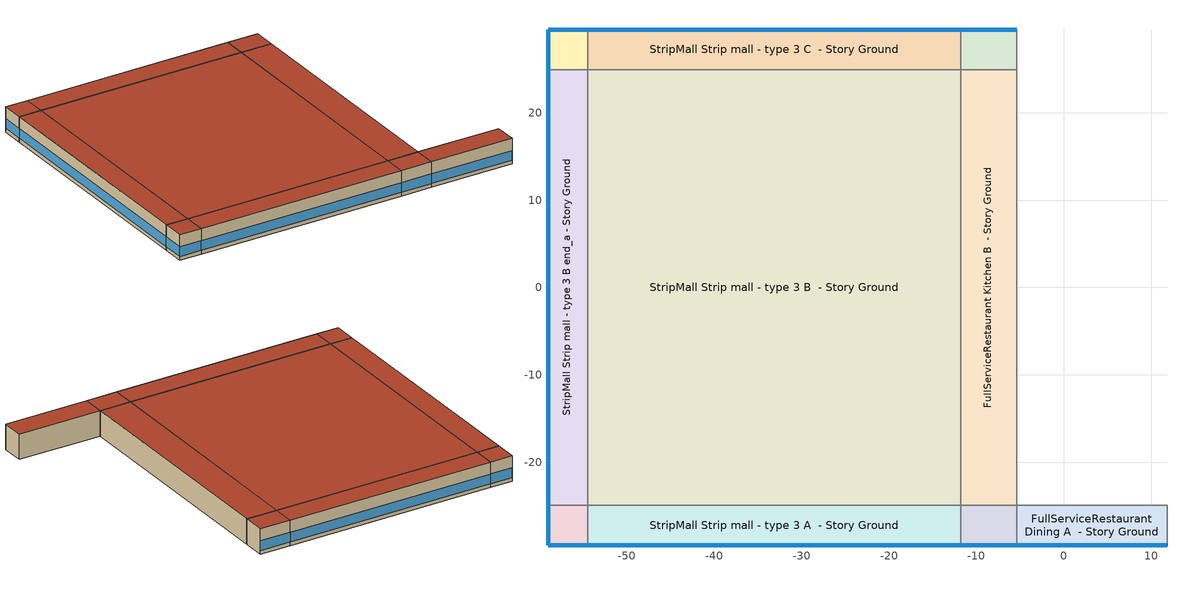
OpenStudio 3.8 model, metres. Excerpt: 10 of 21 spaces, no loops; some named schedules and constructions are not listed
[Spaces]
StripMall Strip mall - type 3 A end_a - Story Ground
 floor ground (Foundation F 126 Perim 914 Area 209): -59.02,-29.51 -59.02,-24.94 -54.45,-24.94 -54.45,-29.51 z0
 wall outside: -59.02,-24.94 -59.02,-29.51 -54.45,-29.51 z0:5.18
 wall to StripMall Strip mall - type 3 B end_a - Story Ground: -54.45,-24.94 -59.02,-24.94 z0:5.18
 wall to StripMall Strip mall - type 3 A  - Story Ground: -54.45,-29.51 -54.45,-24.94 z0:5.18
 window (Window U-1.01 SHGC 0.58): -59.02,-24.97 -59.02,-29.49 / -59,-29.51 -54.48,-29.51 z0.76:2.75
 roof outside: -54.45,-29.51 -54.45,-24.94 -59.02,-24.94 -59.02,-29.51 z5.18
StripMall Strip mall - type 3 B end_a - Story Ground
 floor ground (Foundation F 126 Perim 4988 Area 22805): -59.02,-24.94 -59.02,24.94 -54.45,24.94 -54.45,-24.94 z0
 wall outside: -59.02,24.94 -59.02,-24.94 z0:5.18
 wall to StripMall Strip mall - type 3 C end_a - Story Ground: -54.45,24.94 -59.02,24.94 z0:5.18
 wall to StripMall Strip mall - type 3 B  - Story Ground: -54.45,-24.94 -54.45,24.94 z0:5.18
 window (Window U-1.01 SHGC 0.58): -59.02,24.91 -59.02,-24.91 z0.76:2.73
 roof outside: -54.45,-24.94 -54.45,24.94 -59.02,24.94 -59.02,-24.94 z5.18
StripMall Strip mall - type 3 C end_a - Story Ground
 floor ground (Foundation F 126 Perim 914 Area 209): -59.02,24.94 -59.02,29.51 -54.45,29.51 -54.45,24.94 z0
 wall outside: -54.45,29.51 -59.02,29.51 -59.02,24.94 z0:5.18
 wall to StripMall Strip mall - type 3 C  - Story Ground: -54.45,24.94 -54.45,29.51 z0:5.18
 window (Window U-1.01 SHGC 0.58): -59.02,29.49 -59.02,24.97 / -54.48,29.51 -59,29.51 z0.76:2.75
 roof outside: -54.45,24.94 -54.45,29.51 -59.02,29.51 -59.02,24.94 z5.18
StripMall Strip mall - type 3 A  - Story Ground
 floor ground (Foundation F 126 Perim 4265 Area 19498): -54.45,-29.51 -54.45,-24.94 -11.8,-24.94 -11.8,-29.51 z0
 wall outside: -54.45,-29.51 -11.8,-29.51 z0:5.18
 wall to StripMall Strip mall - type 3 B  - Story Ground: -11.8,-24.94 -54.45,-24.94 z0:5.18
 wall to FullServiceRestaurant Kitchen A  - Story Ground: -11.8,-29.51 -11.8,-24.94 z0:5.18
 window (Window U-1.01 SHGC 0.58): -54.43,-29.51 -11.83,-29.51 z0.76:2.73
 roof outside: -11.8,-29.51 -11.8,-24.94 -54.45,-24.94 -54.45,-29.51 z5.18
StripMall Strip mall - type 3 B  - Story Ground
 floor ground (Foundation F 126 Perim 0 Area 212726): -54.45,-24.94 -54.45,24.94 -11.8,24.94 -11.8,-24.94 z0
 wall to StripMall Strip mall - type 3 C  - Story Ground: -11.8,24.94 -54.45,24.94 z0:5.18
 wall to FullServiceRestaurant Kitchen B  - Story Ground: -11.8,-24.94 -11.8,24.94 z0:5.18
 roof outside: -11.8,-24.94 -11.8,24.94 -54.45,24.94 -54.45,-24.94 z5.18
StripMall Strip mall - type 3 C  - Story Ground
 floor ground (Foundation F 126 Perim 4265 Area 19498): -54.45,24.94 -54.45,29.51 -11.8,29.51 -11.8,24.94 z0
 wall outside: -11.8,29.51 -54.45,29.51 z0:5.18
 wall to FullServiceRestaurant Kitchen C  - Story Ground: -11.8,24.94 -11.8,29.51 z0:5.18
 window (Window U-1.01 SHGC 0.58): -11.83,29.51 -54.43,29.51 z0.76:2.73
 roof outside: -11.8,24.94 -11.8,29.51 -54.45,29.51 -54.45,24.94 z5.18
FullServiceRestaurant Kitchen A  - Story Ground
 floor ground (Foundation F 126 Perim 644 Area 2945): -11.8,-29.51 -11.8,-24.94 -5.36,-24.94 -5.36,-29.51 z0
 wall outside: -11.8,-29.51 -5.36,-29.51 z0:5.18
 wall to FullServiceRestaurant Kitchen B  - Story Ground: -5.36,-24.94 -11.8,-24.94 z0:5.18
 wall to FullServiceRestaurant Dining A  - Story Ground: -5.36,-29.51 -5.36,-24.94 z0:5.18
 window (Window U-1.01 SHGC 0.58): -11.78,-29.51 -5.39,-29.51 z0.76:2.75
 roof outside: -5.36,-29.51 -5.36,-24.94 -11.8,-24.94 -11.8,-29.51 z5.18
FullServiceRestaurant Kitchen B  - Story Ground
 floor ground (Foundation F 126 Perim 0 Area 32127): -11.8,-24.94 -11.8,24.94 -5.36,24.94 -5.36,-24.94 z0
 wall to FullServiceRestaurant Kitchen C  - Story Ground: -5.36,24.94 -11.8,24.94 z0:5.18
 wall to FullServiceRestaurant Dining B  - Story Ground: -5.36,-24.94 -5.36,24.94 z0:5.18
 roof outside: -5.36,-24.94 -5.36,24.94 -11.8,24.94 -11.8,-24.94 z5.18
FullServiceRestaurant Kitchen C  - Story Ground
 floor ground (Foundation F 126 Perim 644 Area 2945): -11.8,24.94 -11.8,29.51 -5.36,29.51 -5.36,24.94 z0
 wall outside: -5.36,29.51 -11.8,29.51 z0:5.18
 wall to FullServiceRestaurant Dining C  - Story Ground: -5.36,24.94 -5.36,29.51 z0:5.18
 window (Window U-1.01 SHGC 0.58): -5.39,29.51 -11.78,29.51 z0.76:2.75
 roof outside: -5.36,24.94 -5.36,29.51 -11.8,29.51 -11.8,24.94 z5.18
FullServiceRestaurant Dining A  - Story Ground
 floor ground (Foundation F 126 Perim 1717 Area 785): -5.36,-29.51 -5.36,-24.94 11.8,-24.94 11.8,-29.51 z0
 wall outside: -5.36,-29.51 11.8,-29.51 z0:5.18
 wall to FullServiceRestaurant Dining B  - Story Ground: 11.8,-24.94 -5.36,-24.94 z0:5.18
 wall to StripMall Strip mall - type 1 A  - Story Ground: 11.8,-29.51 11.8,-24.94 z0:5.18
 window (Window U-1.01 SHGC 0.58): -5.34,-29.51 11.78,-29.51 z0.76:2.74
 roof outside: 11.8,-29.51 11.8,-24.94 -5.36,-24.94 -5.36,-29.51 z5.18
[Schedule:Day]
Clothing Schedule Summer Clothes: 24, 0, 0.5
FullServiceRestaurant Bldg Occ Default: Average, 6, 30, 0, 6, 45, 0.0125, 7, 0, 0.025, 7, 15, 0.0375, 7, 30, 0.05, 7, 45, 0.0625, 8, 0, 0.075, 8, 15, 0.0875, 8, 30, 0.1, 8, 45, 0.175, 9, 0, 0.25, 9, 15, 0.325, 9, 30, 0.4, 11, 30, 0.4, 11, 45, 0.24, 11, 48, 0.2, 12, 3, 0.74, 12, 7, 0.8, 12, 22, 0.775, 12, 37, 0.75, 12, 52, 0.725, 13, 7, 0.7, 13, 22, 0.625, 13, 37, 0.55, 13, 52, 0.475, 14, 7, 0.4, 14, 22, 0.35, 14, 37, 0.3, 14, 52, 0.25, 15, 7, 0.2, 15, 22, 0.2125, 15, 37, 0.225, 15, 52, 0.2375, 16, 7, 0.25, 16, 22, 0.45, 16, 26, 0.5, 17, 45, 0.8, 18, 0, 0.725, 18, 15, 0.65, 18, 30, 0.575, 18, 45, 0.5, 19, 0, 0.4625, 19, 15, 0.425, 19, 30, 0.3875, 19, 45, 0.35, 20, 0, 0.3125, 20, 15, 0.275, 20, 30, 0.2375, 20, 45, 0.2, 21, 0, 0.1625, 21, 15, 0.125, 21, 30, 0.0875, 21, 45, 0.05, 22, 0, 0.0375, 22, 15, 0.025, 22, 30, 0.0125, 22, 45, 0, 24, 0, 0
FullServiceRestaurant Bldg Occ Sat Day: Average, 7, 30, 0, 7, 45, 0.0125, 8, 0, 0.025, 8, 15, 0.0375, 8, 30, 0.05, 8, 45, 0.1625, 9, 0, 0.275, 9, 15, 0.3875, 9, 30, 0.5, 10, 30, 0.5, 10, 45, 0.475, 11, 0, 0.45, 11, 15, 0.425, 11, 30, 0.4, 11, 33, 0.2, 11, 37, 0.5, 12, 37, 0.5, 12, 52, 0.4625, 13, 7, 0.425, 13, 22, 0.3875, 13, 37, 0.35, 13, 52, 0.3375, 14, 7, 0.325, 14, 22, 0.3125, 14, 37, 0.3, 16, 37, 0.3, 16, 41, 0.7, 16, 45, 0.7, 17, 0, 0.6875, 17, 15, 0.675, 17, 30, 0.6625, 17, 45, 0.65, 18, 0, 0.625, 18, 15, 0.6, 18, 30, 0.575, 18, 45, 0.55, 19, 0, 0.5, 19, 15, 0.45, 19, 30, 0.4, 19, 45, 0.35, 20, 0, 0.275, 20, 15, 0.2, 20, 30, 0.125, 20, 45, 0.05, 21, 0, 0.0375, 21, 15, 0.025, 21, 30, 0.0125, 21, 45, 0, 24, 0, 0
FullServiceRestaurant Bldg Occ Summer Design Day; FoodService_Restaurant BLDG_LIGHT_EndUseData Summer Design Day; FoodService_Restaurant BLDG_EQUIP_EndUseData Summer Design Day; FoodService_Restaurant BLDG_LIGHT_EndUseData Summer Design Day 1; Mercantile_Retail BLDG_LIGHT_EndUseData Summer Design Day 1; FoodService_Restaurant BLDG_EQUIP_EndUseData Summer Design Day 1: 24, 0, 1
FullServiceRestaurant Bldg Occ Sun Day: Average, 7, 30, 0, 7, 45, 0.0125, 8, 0, 0.025, 8, 15, 0.0375, 8, 30, 0.05, 8, 45, 0.1625, 9, 0, 0.275, 9, 15, 0.3875, 9, 30, 0.5, 10, 0, 0.5, 10, 15, 0.4625, 10, 30, 0.425, 10, 45, 0.3875, 11, 0, 0.35, 11, 15, 0.3125, 11, 30, 0.275, 11, 45, 0.2375, 12, 0, 0.2, 12, 7, 0.5, 13, 7, 0.5, 13, 22, 0.45, 13, 37, 0.4, 13, 52, 0.35, 14, 7, 0.3, 14, 22, 0.275, 14, 37, 0.25, 14, 52, 0.225, 15, 7, 0.2, 15, 22, 0.2125, 15, 37, 0.225, 15, 52, 0.2375, 16, 7, 0.25, 16, 22, 0.33, 16, 26, 0.35, 16, 41, 0.63, 16, 45, 0.65, 17, 0, 0.6625, 17, 15, 0.675, 17, 30, 0.6875, 17, 45, 0.7, 18, 0, 0.6125, 18, 15, 0.525, 18, 30, 0.4375, 18, 45, 0.35, 19, 0, 0.3125, 19, 15, 0.275, 19, 30, 0.2375, 19, 45, 0.2, 20, 45, 0.2, 21, 0, 0.1625, 21, 15, 0.125, 21, 30, 0.0875, 21, 45, 0.05, 22, 0, 0.0375, 22, 15, 0.025, 22, 30, 0.0125, 22, 45, 0, 24, 0, 0
FullServiceRestaurant Bldg Occ Winter Design Day; FoodService_Restaurant BLDG_LIGHT_EndUseData Winter Design Day; FoodService_Restaurant BLDG_EQUIP_EndUseData Winter Design Day; FullServiceRestaurant Gas Equip Winter Design Day; FoodService_Restaurant BLDG_LIGHT_EndUseData Winter Design Day 1; Mercantile_Retail BLDG_LIGHT_EndUseData Winter Design Day 1; FoodService_Restaurant BLDG_EQUIP_EndUseData Winter Design Day 1: 24, 0, 0
FullServiceRestaurant Activity Default; autogen FullServiceRestaurant Activity 0_day_sch; autogen StripMall Activity 0_day_sch: Average, 24, 0, 120
FullServiceRestaurant Activity Winter Design Day; FullServiceRestaurant Activity Summer Design Day: 24, 0, 120
FoodService_Restaurant BLDG_LIGHT_EndUseData Default: Average, 0, 15, 0.448694, 0, 30, 0.414388, 0, 45, 0.390493, 1, 0, 0.366598, 1, 15, 0.342703, 1, 30, 0.318808, 1, 45, 0.307923, 2, 0, 0.297039, 2, 15, 0.286154, 2, 30, 0.27527, 2, 45, 0.270536, 3, 0, 0.265803, 3, 15, 0.261069, 3, 30, 0.256336, 3, 45, 0.258912, 4, 0, 0.261488, 4, 15, 0.264065, 4, 30, 0.266641, 4, 45, 0.268898, 5, 0, 0.271156, 5, 15, 0.273413, 5, 30, 0.27567, 5, 45, 0.28172, 6, 0, 0.287771, 6, 15, 0.293821, 6, 30, 0.299872, 6, 45, 0.327251, 7, 0, 0.354631, 7, 15, 0.382011, 7, 30, 0.409391, 7, 45, 0.441211, 8, 0, 0.473031, 8, 15, 0.504852, 8, 30, 0.536672, 8, 45, 0.564383, 9, 0, 0.592093, 9, 15, 0.619803, 9, 30, 0.647513, 9, 45, 0.66562, 10, 0, 0.683728, 10, 15, 0.701835, 10, 30, 0.719943, 10, 45, 0.727528, 11, 0, 0.735112, 11, 15, 0.742697, 11, 30, 0.750282, 11, 45, 0.751146, 12, 0, 0.752009, 12, 15, 0.752873, 12, 30, 0.753736, 12, 45, 0.754057, 13, 0, 0.754377, 13, 15, 0.754698, 13, 30, 0.755019, 13, 45, 0.755124, 14, 0, 0.755229, 14, 15, 0.755334, 14, 30, 0.755439, 14, 45, 0.75514, 15, 0, 0.754842, 15, 15, 0.754543, 15, 30, 0.754245, 15, 45, 0.754332, 16, 0, 0.754418, 16, 15, 0.754505, 16, 30, 0.754592, 16, 45, 0.754481, 17, 0, 0.75437, 17, 15, 0.754259, 17, 30, 0.754149, 17, 45, 0.757791, 18, 0, 0.761434, 18, 15, 0.765076, 18, 30, 0.768719, 18, 45, 0.768791, 19, 0, 0.768863, 19, 15, 0.768935, 19, 30, 0.769007, 19, 45, 0.76771, 20, 0, 0.766413, 20, 15, 0.765115, 20, 30, 0.763818, 20, 45, 0.758298, 21, 0, 0.752779, 21, 15, 0.747259, 21, 30, 0.741739, 21, 45, 0.726026, 22, 0, 0.710313, 22, 15, 0.6946, 22, 30, 0.678887, 22, 45, 0.647068, 23, 0, 0.61525, 23, 15, 0.583431, 23, 30, 0.551612, 23, 45, 0.517306, 24, 0, 0.483
FoodService_Restaurant BLDG_EQUIP_EndUseData Default: Average, 0, 15, 0.034931, 0, 30, 0.0347372, 0, 45, 0.0345434, 1, 0, 0.0343496, 1, 15, 0.0341557, 1, 30, 0.0339619, 1, 45, 0.0337681, 2, 0, 0.0335743, 2, 15, 0.0333804, 2, 30, 0.0331866, 2, 45, 0.0329928, 3, 0, 0.032799, 3, 15, 0.0326051, 3, 30, 0.0324113, 3, 45, 0.0322175, 4, 0, 0.0320237, 4, 15, 0.0318298, 4, 30, 0.031636, 4, 45, 0.0409573, 5, 0, 0.0502785, 5, 15, 0.0595997, 5, 30, 0.068921, 5, 45, 0.0901505, 6, 0, 0.11138, 6, 15, 0.132609, 6, 30, 0.153839, 6, 45, 0.15955, 7, 0, 0.165261, 7, 15, 0.170972, 7, 30, 0.176683, 7, 45, 0.181556, 8, 0, 0.186428, 8, 15, 0.191301, 8, 30, 0.196174, 8, 45, 0.214018, 9, 0, 0.231862, 9, 15, 0.249706, 9, 30, 0.26755, 9, 45, 0.297036, 10, 0, 0.326521, 10, 15, 0.356007, 10, 30, 0.385492, 10, 45, 0.406222, 11, 0, 0.426951, 11, 15, 0.44768, 11, 30, 0.46841, 11, 45, 0.48963, 11, 48, 0.494935, 12, 3, 0.532371, 12, 7, 0.534863, 12, 22, 0.533293, 12, 37, 0.531723, 12, 52, 0.530153, 13, 7, 0.528583, 13, 22, 0.530897, 13, 37, 0.533211, 13, 52, 0.535525, 14, 7, 0.537839, 14, 22, 0.536925, 14, 37, 0.536011, 14, 52, 0.535097, 15, 7, 0.534183, 15, 22, 0.534993, 15, 37, 0.535802, 15, 52, 0.536612, 16, 7, 0.537422, 16, 22, 0.545457, 16, 26, 0.547466, 16, 41, 0.528879, 16, 45, 0.524621, 17, 0, 0.514212, 17, 15, 0.503803, 17, 30, 0.493393, 17, 45, 0.482984, 18, 0, 0.465932, 18, 15, 0.44888, 18, 30, 0.431828, 18, 45, 0.414776, 19, 0, 0.374302, 19, 15, 0.333829, 19, 30, 0.293355, 19, 45, 0.252882, 20, 0, 0.216473, 20, 15, 0.180064, 20, 30, 0.143655, 20, 45, 0.107246, 21, 0, 0.093217, 21, 15, 0.079188, 21, 30, 0.065159, 21, 45, 0.05113, 22, 0, 0.047371, 22, 15, 0.043612, 22, 30, 0.039853, 22, 45, 0.036094, 23, 0, 0.0359002, 23, 15, 0.0357063, 23, 30, 0.0355125, 23, 45, 0.0353187, 24, 0, 0.0351249
FoodService_Restaurant BLDG_EQUIP_EndUseData Fri Day: Average, 0, 15, 0.185974, 0, 30, 0.185828, 0, 45, 0.185683, 1, 0, 0.185537, 1, 15, 0.185392, 1, 30, 0.185247, 1, 45, 0.185101, 2, 0, 0.184956, 2, 15, 0.184811, 2, 30, 0.184665, 2, 45, 0.18452, 3, 0, 0.184374, 3, 15, 0.184229, 3, 30, 0.184084, 3, 45, 0.183938, 4, 0, 0.183793, 4, 15, 0.183648, 4, 30, 0.183502, 4, 45, 0.190499, 5, 0, 0.197497, 5, 15, 0.204494, 5, 30, 0.211491, 5, 45, 0.227197, 6, 0, 0.242903, 6, 15, 0.258609, 6, 30, 0.274315, 6, 45, 0.278672, 7, 0, 0.283029, 7, 15, 0.287387, 7, 30, 0.291744, 7, 45, 0.295302, 8, 0, 0.29886, 8, 15, 0.302418, 8, 30, 0.305976, 8, 45, 0.318959, 9, 0, 0.331942, 9, 15, 0.344924, 9, 30, 0.357907, 9, 45, 0.382882, 10, 0, 0.407857, 10, 15, 0.432832, 10, 30, 0.457807, 10, 45, 0.474882, 11, 0, 0.491957, 11, 15, 0.509032, 11, 30, 0.526107, 11, 45, 0.559009, 11, 48, 0.567234, 12, 3, 0.611579, 12, 7, 0.611674, 12, 22, 0.607274, 12, 37, 0.602875, 12, 52, 0.598475, 13, 7, 0.594076, 13, 22, 0.590363, 13, 37, 0.58665, 13, 52, 0.582937, 14, 7, 0.579224, 14, 22, 0.577702, 14, 37, 0.576181, 14, 52, 0.57466, 15, 7, 0.573139, 15, 22, 0.572688, 15, 37, 0.572237, 15, 52, 0.571786, 16, 7, 0.571335, 16, 22, 0.586086, 16, 26, 0.589774, 16, 41, 0.576466, 16, 45, 0.573497, 17, 0, 0.567025, 17, 15, 0.560554, 17, 30, 0.554082, 17, 45, 0.54761, 18, 0, 0.537153, 18, 15, 0.526695, 18, 30, 0.516238, 18, 45, 0.505781, 19, 0, 0.489474, 19, 15, 0.473167, 19, 30, 0.456859, 19, 45, 0.440552, 20, 0, 0.412719, 20, 15, 0.384886, 20, 30, 0.357053, 20, 45, 0.32922, 21, 0, 0.296736, 21, 15, 0.264253, 21, 30, 0.231769, 21, 45, 0.199285, 22, 0, 0.196175, 22, 15, 0.193065, 22, 30, 0.189956, 22, 45, 0.186846, 23, 0, 0.1867, 23, 15, 0.186555, 23, 30, 0.18641, 23, 45, 0.186264, 24, 0, 0.186119
FoodService_Restaurant BLDG_EQUIP_EndUseData Sat Day: Average, 0, 15, 0.132649, 0, 30, 0.133567, 0, 45, 0.134485, 1, 0, 0.135403, 1, 15, 0.136321, 1, 30, 0.137239, 1, 45, 0.138157, 2, 0, 0.139074, 2, 15, 0.139992, 2, 30, 0.14091, 2, 45, 0.141828, 3, 0, 0.142746, 3, 15, 0.143664, 3, 30, 0.144582, 3, 45, 0.1455, 4, 0, 0.146418, 4, 15, 0.147336, 4, 30, 0.148254, 4, 45, 0.149172, 5, 0, 0.15009, 5, 15, 0.151008, 5, 30, 0.151926, 5, 45, 0.16941, 6, 0, 0.186894, 6, 15, 0.204378, 6, 30, 0.221862, 6, 45, 0.22685, 7, 0, 0.231839, 7, 15, 0.236828, 7, 30, 0.241816, 7, 45, 0.244644, 8, 0, 0.247472, 8, 15, 0.2503, 8, 30, 0.253129, 8, 45, 0.268186, 9, 0, 0.283243, 9, 15, 0.298301, 9, 30, 0.313358, 9, 45, 0.345365, 10, 0, 0.377371, 10, 15, 0.409378, 10, 30, 0.441384, 10, 45, 0.461845, 11, 0, 0.482306, 11, 15, 0.502766, 11, 30, 0.523227, 11, 33, 0.593887, 11, 37, 0.635706, 11, 52, 0.632647, 12, 7, 0.629588, 12, 22, 0.626529, 12, 37, 0.623469, 12, 52, 0.61856, 13, 7, 0.61365, 13, 22, 0.608741, 13, 37, 0.603831, 13, 52, 0.599462, 14, 7, 0.595092, 14, 22, 0.590722, 14, 37, 0.586353, 14, 52, 0.585683, 15, 7, 0.585014, 15, 22, 0.584345, 15, 37, 0.583675, 15, 52, 0.582892, 16, 7, 0.582109, 16, 22, 0.581326, 16, 37, 0.580543, 16, 41, 0.57443, 16, 45, 0.530885, 17, 0, 0.518789, 17, 15, 0.506693, 17, 30, 0.494597, 17, 45, 0.482501, 18, 0, 0.465585, 18, 15, 0.44867, 18, 30, 0.431755, 18, 45, 0.41484, 19, 0, 0.382604, 19, 15, 0.350367, 19, 30, 0.318131, 19, 45, 0.285895, 20, 0, 0.258543, 20, 15, 0.231191, 20, 30, 0.20384, 20, 45, 0.176488, 21, 0, 0.165811, 21, 15, 0.155133, 21, 30, 0.144456, 21, 45, 0.133779, 22, 0, 0.13212, 22, 15, 0.13046, 22, 30, 0.128801, 22, 45, 0.127141, 23, 0, 0.128059, 23, 15, 0.128977, 23, 30, 0.129895, 23, 45, 0.130813, 24, 0, 0.131731
FoodService_Restaurant BLDG_EQUIP_EndUseData Sun Day: Average, 0, 15, 0.130779, 0, 30, 0.130414, 0, 45, 0.130049, 1, 0, 0.129684, 1, 15, 0.129318, 1, 30, 0.128953, 1, 45, 0.128588, 2, 0, 0.128223, 2, 15, 0.127858, 2, 30, 0.127493, 2, 45, 0.127128, 3, 0, 0.126762, 3, 15, 0.126397, 3, 30, 0.126032, 3, 45, 0.125667, 4, 0, 0.125302, 4, 15, 0.124937, 4, 30, 0.124572, 4, 45, 0.129852, 5, 0, 0.135133, 5, 15, 0.140414, 5, 30, 0.145695, 5, 45, 0.16135, 6, 0, 0.177004, 6, 15, 0.192658, 6, 30, 0.208313, 6, 45, 0.214289, 7, 0, 0.220266, 7, 15, 0.226243, 7, 30, 0.232219, 7, 45, 0.234678, 8, 0, 0.237137, 8, 15, 0.239597, 8, 30, 0.242056, 8, 45, 0.253685, 9, 0, 0.265313, 9, 15, 0.276942, 9, 30, 0.288571, 9, 45, 0.317699, 10, 0, 0.346826, 10, 15, 0.375953, 10, 30, 0.405081, 10, 45, 0.431552, 11, 0, 0.458023, 11, 15, 0.484494, 11, 30, 0.510965, 11, 45, 0.569211, 11, 48, 0.583773, 12, 3, 0.622236, 12, 7, 0.622858, 12, 22, 0.620181, 12, 37, 0.617504, 12, 52, 0.614827, 13, 7, 0.61215, 13, 22, 0.607262, 13, 37, 0.602374, 13, 52, 0.597486, 14, 7, 0.592598, 14, 22, 0.58868, 14, 37, 0.584761, 14, 52, 0.580843, 15, 7, 0.576924, 15, 22, 0.573067, 15, 37, 0.56921, 15, 52, 0.565354, 16, 7, 0.561497, 16, 22, 0.561337, 16, 26, 0.561297, 16, 41, 0.535058, 16, 45, 0.530865, 17, 0, 0.522681, 17, 15, 0.514496, 17, 30, 0.506312, 17, 45, 0.498128, 18, 0, 0.483575, 18, 15, 0.469022, 18, 30, 0.454469, 18, 45, 0.439916, 19, 0, 0.405607, 19, 15, 0.371297, 19, 30, 0.336988, 19, 45, 0.302679, 20, 0, 0.273198, 20, 15, 0.243717, 20, 30, 0.214236, 20, 45, 0.184755, 21, 0, 0.182142, 21, 15, 0.179529, 21, 30, 0.176916, 21, 45, 0.174303, 22, 0, 0.16397, 22, 15, 0.153637, 22, 30, 0.143303, 22, 45, 0.13297, 23, 0, 0.132605, 23, 15, 0.13224, 23, 30, 0.131875, 23, 45, 0.131509, 24, 0, 0.131144
FullServiceRestaurant Infil Half On Default; FullServiceRestaurant Infil Half On Winter Design Day; FullServiceRestaurant Infil Half On Summer Design Day; FullServiceRestaurant Infil Half On Default|WntrDsn|SmrDsn|Sun|Sat Day: 5, 0, 1, 24, 0, 0.5
FullServiceRestaurant Gas Equip Default; autogen FullServiceRestaurant Gas Equip 1_day_sch: Average, 0, 15, 0.0275, 0, 30, 0.02, 4, 30, 0.02, 4, 45, 0.0275, 5, 0, 0.035, 5, 15, 0.0425, 5, 30, 0.05, 5, 45, 0.0625, 6, 0, 0.075, 6, 15, 0.0875, 6, 30, 0.1, 6, 45, 0.1125, 7, 0, 0.125, 7, 15, 0.1375, 7, 30, 0.15, 7, 45, 0.1625, 8, 0, 0.175, 8, 15, 0.1875, 8, 30, 0.2, 8, 45, 0.1875, 9, 0, 0.175, 9, 15, 0.1625, 9, 30, 0.15, 9, 45, 0.175, 10, 0, 0.2, 10, 15, 0.225, 10, 30, 0.25, 12, 30, 0.25, 12, 45, 0.2375, 13, 0, 0.225, 13, 15, 0.2125, 13, 30, 0.2, 13, 45, 0.1875, 14, 0, 0.175, 14, 15, 0.1625, 14, 30, 0.15, 14, 45, 0.1625, 15, 0, 0.175, 15, 15, 0.1875, 15, 30, 0.2, 15, 45, 0.225, 16, 0, 0.25, 16, 15, 0.275, 16, 30, 0.3, 18, 0, 0.3, 18, 15, 0.2875, 18, 30, 0.275, 18, 45, 0.2625, 19, 0, 0.25, 19, 15, 0.2375, 19, 30, 0.225, 19, 45, 0.2125, 20, 0, 0.2, 20, 30, 0.2, 20, 45, 0.1875, 21, 0, 0.175, 21, 15, 0.1625, 21, 30, 0.15, 21, 45, 0.1375, 22, 0, 0.125, 22, 15, 0.1125, 22, 30, 0.1, 22, 45, 0.0875, 23, 0, 0.075, 23, 15, 0.0625, 23, 30, 0.05, 23, 45, 0.0425, 24, 0, 0.035
FullServiceRestaurant Gas Equip Default|Sun Day: Average, 6, 30, 0.02, 6, 45, 0.0275, 7, 0, 0.035, 7, 15, 0.0425, 7, 30, 0.05, 7, 45, 0.0625, 8, 0, 0.075, 8, 15, 0.0875, 8, 30, 0.1, 8, 45, 0.1125, 9, 0, 0.125, 9, 15, 0.1375, 9, 30, 0.15, 9, 45, 0.1625, 10, 0, 0.175, 10, 15, 0.1875, 10, 30, 0.2, 10, 45, 0.1875, 11, 0, 0.175, 11, 15, 0.1625, 11, 30, 0.15, 11, 45, 0.180769, 12, 0, 0.211538, 12, 15, 0.242308, 12, 18, 0.25, 12, 33, 0.234615, 12, 48, 0.219231, 13, 3, 0.203846, 13, 7, 0.2, 13, 22, 0.1875, 13, 37, 0.175, 13, 52, 0.1625, 14, 7, 0.15, 14, 22, 0.1625, 14, 37, 0.175, 14, 52, 0.1875, 15, 7, 0.2, 15, 22, 0.225, 15, 37, 0.25, 15, 52, 0.275, 16, 7, 0.3, 17, 26, 0.3, 17, 45, 0.2, 18, 0, 0.1875, 18, 15, 0.175, 18, 30, 0.1625, 18, 45, 0.15, 19, 0, 0.1375, 19, 15, 0.125, 19, 30, 0.1125, 19, 45, 0.1, 20, 0, 0.0875, 20, 15, 0.075, 20, 30, 0.0625, 20, 45, 0.05, 21, 0, 0.0425, 21, 15, 0.035, 21, 30, 0.0275, 21, 45, 0.02, 24, 0, 0.02
FullServiceRestaurant Gas Equip Summer Design Day: 24, 0, 0.25
StripMall Bldg Occ Sat Day: Average, 8, 30, 0, 8, 45, 0.025, 9, 0, 0.05, 9, 15, 0.075, 9, 30, 0.1, 9, 45, 0.125, 10, 0, 0.15, 10, 15, 0.175, 10, 30, 0.2, 10, 45, 0.275, 11, 0, 0.35, 11, 15, 0.425, 11, 30, 0.5, 11, 33, 0.6, 15, 37, 0.8, 15, 52, 0.75, 16, 7, 0.7, 16, 22, 0.65, 16, 37, 0.6, 16, 52, 0.422222, 17, 7, 0.244444, 17, 11, 0.2, 17, 26, 0.155556, 17, 41, 0.111111, 17, 45, 0.1, 18, 0, 0.075, 18, 15, 0.05, 18, 30, 0.025, 18, 45, 0, 24, 0, 0
StripMall Bldg Occ Sun Day: Average, 10, 30, 0, 10, 45, 0.025, 11, 0, 0.05, 11, 15, 0.075, 11, 30, 0.1, 11, 33, 0.2, 11, 48, 0.247059, 12, 3, 0.294118, 12, 18, 0.341176, 12, 33, 0.388235, 12, 37, 0.4, 16, 7, 0.4, 16, 22, 0.24, 16, 26, 0.2, 16, 41, 0.02, 16, 45, 0, 24, 0, 0
Mercantile_Retail BLDG_LIGHT_EndUseData Sun Day: Average, 0, 15, 0.39376, 0, 30, 0.393428, 0, 45, 0.393096, 1, 0, 0.392763, 1, 15, 0.392431, 1, 30, 0.392099, 1, 45, 0.391767, 2, 0, 0.391434, 2, 15, 0.391102, 2, 30, 0.39077, 2, 45, 0.390437, 3, 0, 0.390105, 3, 15, 0.389773, 3, 30, 0.389441, 3, 45, 0.389108, 4, 0, 0.388776, 4, 15, 0.388444, 4, 30, 0.388111, 4, 45, 0.388361, 5, 0, 0.388611, 5, 15, 0.388861, 5, 30, 0.38911, 5, 45, 0.389662, 6, 0, 0.390214, 6, 15, 0.390766, 6, 30, 0.391318, 6, 45, 0.392656, 7, 0, 0.393995, 7, 15, 0.395334, 7, 30, 0.396672, 7, 45, 0.39944, 8, 0, 0.402208, 8, 15, 0.404977, 8, 30, 0.407745, 8, 45, 0.42324, 9, 0, 0.438735, 9, 15, 0.45423, 9, 30, 0.469725, 9, 45, 0.51828, 10, 0, 0.566834, 10, 15, 0.615389, 10, 30, 0.663943, 10, 45, 0.717882, 11, 0, 0.771822, 11, 15, 0.825761, 11, 30, 0.8797, 11, 45, 0.949996, 11, 48, 0.96757, 12, 3, 0.969978, 12, 7, 0.97002, 12, 22, 0.970075, 12, 37, 0.970131, 12, 52, 0.970187, 13, 7, 0.970243, 13, 22, 0.970252, 13, 37, 0.970261, 13, 52, 0.97027, 14, 7, 0.970279, 14, 22, 0.970247, 14, 37, 0.970216, 14, 52, 0.970185, 15, 7, 0.970153, 15, 22, 0.970101, 15, 37, 0.970049, 15, 52, 0.969996, 16, 7, 0.969944, 16, 22, 0.968904, 16, 26, 0.968644, 16, 41, 0.875761, 16, 45, 0.857626, 17, 0, 0.826613, 17, 15, 0.7956, 17, 30, 0.764587, 17, 45, 0.733574, 18, 0, 0.704904, 18, 15, 0.676234, 18, 30, 0.647563, 18, 45, 0.618893, 19, 0, 0.586259, 19, 15, 0.553625, 19, 30, 0.520991, 19, 45, 0.488357, 20, 0, 0.473236, 20, 15, 0.458115, 20, 30, 0.442995, 20, 45, 0.427874, 21, 0, 0.421612, 21, 15, 0.41535, 21, 30, 0.409088, 21, 45, 0.402826, 22, 0, 0.401058, 22, 15, 0.39929, 22, 30, 0.397522, 22, 45, 0.395754, 23, 0, 0.395422, 23, 15, 0.395089, 23, 30, 0.394757, 23, 45, 0.394425, 24, 0, 0.394093
Mercantile_Retail BLDG_EQUIP_EndUseData Wknd Day: Average, 0, 15, 0.250536, 0, 30, 0.228013, 0, 45, 0.224603, 1, 0, 0.221194, 1, 15, 0.217785, 1, 30, 0.214376, 1, 45, 0.208135, 2, 0, 0.201895, 2, 15, 0.195654, 2, 30, 0.189413, 2, 45, 0.183115, 3, 0, 0.176817, 3, 15, 0.170518, 3, 30, 0.16422, 3, 45, 0.159828, 4, 0, 0.155437, 4, 15, 0.151045, 4, 30, 0.146654, 4, 45, 0.14544, 5, 0, 0.144227, 5, 15, 0.143013, 5, 30, 0.1418, 5, 45, 0.146018, 6, 0, 0.150236, 6, 15, 0.154455, 6, 30, 0.158673, 6, 45, 0.164913, 7, 0, 0.171154, 7, 15, 0.177394, 7, 30, 0.183635, 7, 45, 0.191262, 8, 0, 0.19889, 8, 15, 0.206517, 8, 30, 0.214145, 8, 45, 0.224141, 9, 0, 0.234138, 9, 15, 0.244134, 9, 30, 0.254131, 9, 45, 0.260024, 10, 0, 0.265918, 10, 15, 0.271812, 10, 30, 0.277706, 10, 45, 0.283947, 11, 0, 0.290187, 11, 15, 0.296428, 11, 30, 0.302668, 11, 45, 0.314341, 12, 0, 0.326013, 12, 15, 0.337685, 12, 30, 0.349357, 12, 45, 0.365132, 13, 0, 0.380907, 13, 15, 0.396682, 13, 30, 0.412457, 13, 45, 0.432045, 14, 0, 0.451634, 14, 15, 0.471222, 14, 30, 0.490811, 14, 45, 0.514559, 15, 0, 0.538308, 15, 15, 0.562057, 15, 30, 0.585806, 15, 45, 0.603835, 16, 0, 0.621863, 16, 15, 0.639891, 16, 30, 0.65792, 16, 45, 0.668494, 17, 0, 0.679068, 17, 15, 0.689643, 17, 30, 0.700217, 17, 45, 0.702413, 18, 0, 0.704608, 18, 15, 0.706804, 18, 30, 0.709, 18, 45, 0.703684, 19, 0, 0.698368, 19, 15, 0.693052, 19, 30, 0.687736, 19, 45, 0.674561, 20, 0, 0.661387, 20, 15, 0.648212, 20, 30, 0.635037, 20, 45, 0.614582, 21, 0, 0.594127, 21, 15, 0.573672, 21, 30, 0.553216, 21, 45, 0.526347, 22, 0, 0.499478, 22, 15, 0.472609, 22, 30, 0.44574, 22, 45, 0.413832, 23, 0, 0.381924, 23, 15, 0.350016, 23, 30, 0.318108, 23, 45, 0.295584, 24, 0, 0.27306
StripMall Infil Half On Sat Day: 6, 0, 1, 22, 0, 0.5, 24, 0, 1
StripMall Infil Half On Sun Day: 8, 0, 1, 17, 0, 0.5, 24, 0, 1
StripMall HtgSetp Sat Day: Average, 8, 0, 14.4444, 18, 15, 20, 24, 0, 14.4444
StripMall HtgSetp Sun Day: Average, 10, 0, 14.4444, 16, 15, 20, 24, 0, 14.4444
StripMall ClgSetp Sat Day: Average, 8, 0, 22.2222, 18, 15, 22.2222, 24, 0, 22.2222
StripMall ClgSetp Sun Day: Average, 10, 0, 22.2222, 16, 15, 22.2222, 24, 0, 22.2222
Building Hours of Operation NonResidential Sunday: 9, 0, 0, 19, 15, 1, 24, 0, 0
autogen FoodService_Restaurant BLDG_LIGHT_EndUseData 0_day_sch: Average, 0, 15, 0.744984, 0, 30, 0.742411, 0, 45, 0.740619, 1, 0, 0.738827, 1, 15, 0.737034, 1, 30, 0.735242, 1, 45, 0.734426, 2, 0, 0.73361, 2, 15, 0.732793, 2, 30, 0.731977, 2, 45, 0.731622, 3, 0, 0.731267, 3, 15, 0.730912, 3, 30, 0.730557, 3, 45, 0.73075, 4, 0, 0.730943, 4, 15, 0.731137, 4, 30, 0.73133, 4, 45, 0.731499, 5, 0, 0.731668, 5, 15, 0.731838, 5, 30, 0.732007, 5, 45, 0.732461, 6, 0, 0.732914, 6, 15, 0.733368, 6, 30, 0.733822, 6, 45, 0.735876, 7, 0, 0.737929, 7, 15, 0.739982, 7, 30, 0.742036, 7, 45, 0.744422, 8, 0, 0.746809, 8, 15, 0.749196, 8, 30, 0.751582, 8, 45, 0.75366, 9, 0, 0.755739, 9, 15, 0.757817, 9, 30, 0.759895, 9, 45, 0.761253, 10, 0, 0.762611, 10, 15, 0.763969, 10, 30, 0.765327, 10, 45, 0.765896, 11, 0, 0.766465, 11, 15, 0.767034, 11, 30, 0.767603, 11, 45, 0.767668, 12, 0, 0.767732, 12, 15, 0.767797, 12, 30, 0.767862, 12, 45, 0.767886, 13, 0, 0.76791, 13, 15, 0.767934, 13, 30, 0.767958, 13, 45, 0.767966, 14, 0, 0.767974, 14, 15, 0.767982, 14, 30, 0.76799, 14, 45, 0.767967, 15, 0, 0.767945, 15, 15, 0.767922, 15, 30, 0.7679, 15, 45, 0.767907, 16, 0, 0.767913, 16, 15, 0.76792, 16, 30, 0.767926, 16, 45, 0.767918, 17, 0, 0.767909, 17, 15, 0.767901, 17, 30, 0.767893, 17, 45, 0.768166, 18, 0, 0.768439, 18, 15, 0.768712, 18, 30, 0.768986, 18, 45, 0.768991, 19, 0, 0.768996, 19, 15, 0.769002, 19, 30, 0.769007, 19, 45, 0.76891, 20, 0, 0.768813, 20, 15, 0.768715, 20, 30, 0.768618, 20, 45, 0.768204, 21, 0, 0.76779, 21, 15, 0.767376, 21, 30, 0.766962, 21, 45, 0.765784, 22, 0, 0.764605, 22, 15, 0.763427, 22, 30, 0.762248, 22, 45, 0.759862, 23, 0, 0.757475, 23, 15, 0.755089, 23, 30, 0.752703, 23, 45, 0.75013, 24, 0, 0.747557
autogen FullServiceRestaurant ClgSetp 0_day_sch; autogen FullServiceRestaurant ClgSetp Kitchen 0_day_sch: Average, 1, 0, 22.2222, 5, 0, 22.2222, 24, 0, 22.2222
autogen FullServiceRestaurant HtgSetp 0_day_sch; autogen FullServiceRestaurant HtgSetp Kitchen 0_day_sch: Average, 1, 0, 20, 5, 0, 14.4444, 24, 0, 20
autogen Schedule Rule 16 1_day_sch: Average, 0, 15, 0.307844, 0, 30, 0.288136, 0, 45, 0.285153, 1, 0, 0.28217, 1, 15, 0.279187, 1, 30, 0.276204, 1, 45, 0.270743, 2, 0, 0.265283, 2, 15, 0.259822, 2, 30, 0.254362, 2, 45, 0.248851, 3, 0, 0.24334, 3, 15, 0.237828, 3, 30, 0.232317, 3, 45, 0.228475, 4, 0, 0.224632, 4, 15, 0.22079, 4, 30, 0.216947, 4, 45, 0.215885, 5, 0, 0.214824, 5, 15, 0.213762, 5, 30, 0.2127, 5, 45, 0.216391, 6, 0, 0.220082, 6, 15, 0.223773, 6, 30, 0.227464, 6, 45, 0.232924, 7, 0, 0.238385, 7, 15, 0.243845, 7, 30, 0.249306, 7, 45, 0.25598, 8, 0, 0.262654, 8, 15, 0.269328, 8, 30, 0.276002, 8, 45, 0.284748, 9, 0, 0.293495, 9, 15, 0.302242, 9, 30, 0.310989, 9, 45, 0.316146, 10, 0, 0.321304, 10, 15, 0.326461, 10, 30, 0.331618, 10, 45, 0.337078, 11, 0, 0.342539, 11, 15, 0.347999, 11, 30, 0.35346, 11, 45, 0.363673, 12, 0, 0.373886, 12, 15, 0.384099, 12, 30, 0.394313, 12, 45, 0.408116, 13, 0, 0.421919, 13, 15, 0.435722, 13, 30, 0.449524, 13, 45, 0.466664, 14, 0, 0.483804, 14, 15, 0.500944, 14, 30, 0.518084, 14, 45, 0.538865, 15, 0, 0.559645, 15, 15, 0.580425, 15, 30, 0.601205, 15, 45, 0.61698, 16, 0, 0.632755, 16, 15, 0.64853, 16, 30, 0.664305, 16, 45, 0.673557, 17, 0, 0.68281, 17, 15, 0.692062, 17, 30, 0.701315, 17, 45, 0.703236, 18, 0, 0.705157, 18, 15, 0.707079, 18, 30, 0.709, 18, 45, 0.704348, 19, 0, 0.699697, 19, 15, 0.695045, 19, 30, 0.690394, 19, 45, 0.678866, 20, 0, 0.667338, 20, 15, 0.655811, 20, 30, 0.644283, 20, 45, 0.626384, 21, 0, 0.608486, 21, 15, 0.590588, 21, 30, 0.572689, 21, 45, 0.549179, 22, 0, 0.525668, 22, 15, 0.502158, 22, 30, 0.478647, 22, 45, 0.450728, 23, 0, 0.422808, 23, 15, 0.394889, 23, 30, 0.36697, 23, 45, 0.347261, 24, 0, 0.327553
autogen Mercantile_Retail BLDG_LIGHT_EndUseData 1_day_sch: Average, 0, 15, 0.924448, 0, 30, 0.923791, 0, 45, 0.923672, 1, 0, 0.923553, 1, 15, 0.923433, 1, 30, 0.923314, 1, 45, 0.92321, 2, 0, 0.923107, 2, 15, 0.923003, 2, 30, 0.922899, 2, 45, 0.922874, 3, 0, 0.92285, 3, 15, 0.922825, 3, 30, 0.922801, 3, 45, 0.922896, 4, 0, 0.922991, 4, 15, 0.923087, 4, 30, 0.923182, 4, 45, 0.923515, 5, 0, 0.923849, 5, 15, 0.924182, 5, 30, 0.924516, 5, 45, 0.925374, 6, 0, 0.926233, 6, 15, 0.927091, 6, 30, 0.92795, 6, 45, 0.930977, 7, 0, 0.934004, 7, 15, 0.937031, 7, 30, 0.940058, 7, 45, 0.945208, 8, 0, 0.950357, 8, 15, 0.955507, 8, 30, 0.960656, 8, 45, 0.962941, 9, 0, 0.965227, 9, 15, 0.967512, 9, 30, 0.969797, 9, 45, 0.970172, 10, 0, 0.970546, 10, 15, 0.970921, 10, 30, 0.971295, 10, 45, 0.971305, 11, 0, 0.971315, 11, 15, 0.971324, 11, 30, 0.971334, 11, 45, 0.971336, 12, 0, 0.971338, 12, 15, 0.97134, 12, 30, 0.971342, 12, 45, 0.971345, 13, 0, 0.971348, 13, 15, 0.971351, 13, 30, 0.971354, 13, 45, 0.971358, 14, 0, 0.971361, 14, 15, 0.971364, 14, 30, 0.971367, 14, 45, 0.971368, 15, 0, 0.971368, 15, 15, 0.971368, 15, 30, 0.971368, 15, 45, 0.971368, 16, 0, 0.971368, 16, 15, 0.971369, 16, 30, 0.971369, 16, 45, 0.971367, 17, 0, 0.971365, 17, 15, 0.971363, 17, 30, 0.971361, 17, 45, 0.971357, 18, 0, 0.971352, 18, 15, 0.971348, 18, 30, 0.971343, 18, 45, 0.971335, 19, 0, 0.971327, 19, 15, 0.971319, 19, 30, 0.971311, 19, 45, 0.971268, 20, 0, 0.971225, 20, 15, 0.971182, 20, 30, 0.971139, 20, 45, 0.969455, 21, 0, 0.96777, 21, 15, 0.966086, 21, 30, 0.964402, 21, 45, 0.958658, 22, 0, 0.952913, 22, 15, 0.947169, 22, 30, 0.941424, 22, 45, 0.937673, 23, 0, 0.933922, 23, 15, 0.930171, 23, 30, 0.92642, 23, 45, 0.925763, 24, 0, 0.925106
FoodService_Restaurant BLDG_LIGHT_EndUseData Default 1: No, 0, 15, 0.744984, 0, 30, 0.742411, 0, 45, 0.740619, 1, 0, 0.738827, 1, 15, 0.737034, 1, 30, 0.735242, 1, 45, 0.734426, 2, 0, 0.73361, 2, 15, 0.732793, 2, 30, 0.731977, 2, 45, 0.731622, 3, 0, 0.731267, 3, 15, 0.730912, 3, 30, 0.730557, 3, 45, 0.73075, 4, 0, 0.730943, 4, 15, 0.731137, 4, 30, 0.73133, 4, 45, 0.731499, 5, 0, 0.731668, 5, 15, 0.731838, 5, 30, 0.732007, 5, 45, 0.732461, 6, 0, 0.732914, 6, 15, 0.733368, 6, 30, 0.733822, 6, 45, 0.735876, 7, 0, 0.737929, 7, 15, 0.739982, 7, 30, 0.742036, 7, 45, 0.744422, 8, 0, 0.746809, 8, 15, 0.749196, 8, 30, 0.751582, 8, 45, 0.75366, 9, 0, 0.755739, 9, 15, 0.757817, 9, 30, 0.759895, 9, 45, 0.761253, 10, 0, 0.762611, 10, 15, 0.763969, 10, 30, 0.765327, 10, 45, 0.765896, 11, 0, 0.766465, 11, 15, 0.767034, 11, 30, 0.767603, 11, 45, 0.767668, 12, 0, 0.767732, 12, 15, 0.767797, 12, 30, 0.767862, 12, 45, 0.767886, 13, 0, 0.76791, 13, 15, 0.767934, 13, 30, 0.767958, 13, 45, 0.767966, 14, 0, 0.767974, 14, 15, 0.767982, 14, 30, 0.76799, 14, 45, 0.767967, 15, 0, 0.767945, 15, 15, 0.767922, 15, 30, 0.7679, 15, 45, 0.767907, 16, 0, 0.767913, 16, 15, 0.76792, 16, 30, 0.767926, 16, 45, 0.767918, 17, 0, 0.767909, 17, 15, 0.767901, 17, 30, 0.767893, 17, 45, 0.768166, 18, 0, 0.768439, 18, 15, 0.768712, 18, 30, 0.768986, 18, 45, 0.768991, 19, 0, 0.768996, 19, 15, 0.769002, 19, 30, 0.769007, 19, 45, 0.76891, 20, 0, 0.768813, 20, 15, 0.768715, 20, 30, 0.768618, 20, 45, 0.768204, 21, 0, 0.76779, 21, 15, 0.767376, 21, 30, 0.766962, 21, 45, 0.765784, 22, 0, 0.764605, 22, 15, 0.763427, 22, 30, 0.762248, 22, 45, 0.759862, 23, 0, 0.757475, 23, 15, 0.755089, 23, 30, 0.752703, 23, 45, 0.75013, 24, 0, 0.747557
FoodService_Restaurant BLDG_EQUIP_EndUseData Default 1: No, 0, 15, 0.166688, 0, 30, 0.166544, 0, 45, 0.1664, 1, 0, 0.166256, 1, 15, 0.166112, 1, 30, 0.165968, 1, 45, 0.165824, 2, 0, 0.16568, 2, 15, 0.165536, 2, 30, 0.165392, 2, 45, 0.165248, 3, 0, 0.165104, 3, 15, 0.16496, 3, 30, 0.164816, 3, 45, 0.164672, 4, 0, 0.164528, 4, 15, 0.164384, 4, 30, 0.16424, 4, 45, 0.171165, 5, 0, 0.17809, 5, 15, 0.185015, 5, 30, 0.19194, 5, 45, 0.207712, 6, 0, 0.223484, 6, 15, 0.239256, 6, 30, 0.255028, 6, 45, 0.259271, 7, 0, 0.263514, 7, 15, 0.267757, 7, 30, 0.272, 7, 45, 0.27562, 8, 0, 0.27924, 8, 15, 0.28286, 8, 30, 0.28648, 8, 45, 0.299737, 9, 0, 0.312994, 9, 15, 0.326251, 9, 30, 0.339508, 9, 45, 0.361413, 10, 0, 0.383319, 10, 15, 0.405225, 10, 30, 0.42713, 10, 45, 0.442531, 11, 0, 0.457932, 11, 15, 0.473332, 11, 30, 0.488733, 11, 45, 0.504498, 11, 48, 0.508439, 12, 3, 0.536251, 12, 7, 0.538103, 12, 22, 0.536936, 12, 37, 0.53577, 12, 52, 0.534604, 13, 7, 0.533437, 13, 22, 0.535156, 13, 37, 0.536876, 13, 52, 0.538595, 14, 7, 0.540314, 14, 22, 0.539635, 14, 37, 0.538956, 14, 52, 0.538277, 15, 7, 0.537598, 15, 22, 0.538199, 15, 37, 0.538801, 15, 52, 0.539402, 16, 7, 0.540004, 16, 22, 0.545974, 16, 26, 0.547466, 16, 41, 0.533657, 16, 45, 0.530494, 17, 0, 0.52276, 17, 15, 0.515027, 17, 30, 0.507294, 17, 45, 0.49956, 18, 0, 0.486892, 18, 15, 0.474223, 18, 30, 0.461555, 18, 45, 0.448886, 19, 0, 0.418817, 19, 15, 0.388748, 19, 30, 0.358679, 19, 45, 0.32861, 20, 0, 0.301561, 20, 15, 0.274512, 20, 30, 0.247462, 20, 45, 0.220413, 21, 0, 0.20999, 21, 15, 0.199568, 21, 30, 0.189145, 21, 45, 0.178723, 22, 0, 0.17593, 22, 15, 0.173137, 22, 30, 0.170344, 22, 45, 0.167552, 23, 0, 0.167408, 23, 15, 0.167264, 23, 30, 0.16712, 23, 45, 0.166976, 24, 0, 0.166832
Zone StripMall Strip mall - type 3 B  - Story Ground PSZ-AC Occ Sch Sunday 2: 11, 30, 0, 16, 26, 1, 24, 0, 0
Zone StripMall Strip mall - type 3 B  - Story Ground PSZ-AC Occ Sch Saturday 2: 9, 45, 0, 17, 11, 1, 24, 0, 0
Infiltration HVAC Off Schedule Schedule Day 0 1: 11, 30, 1, 16, 26, 0, 24, 0, 1
Infiltration HVAC Off Schedule Schedule Day 2: 9, 45, 1, 17, 11, 0, 24, 0, 1
[Schedule:Rule]
Schedule Rule 2: Schedule Ruleset=FullServiceRestaurant Bldg Occ; Rule Order=1; Day Schedule=FullServiceRestaurant Bldg Occ Sat Day; Apply Saturday=Yes; Date Specification Type=DateRange; Start Month=1; Start Day=1; End Month=12; End Day=31
Schedule Rule 3: Schedule Ruleset=FullServiceRestaurant Bldg Occ; Rule Order=0; Day Schedule=FullServiceRestaurant Bldg Occ Sun Day; Date Specification Type=DateRange; Start Month=1; Start Day=1; End Month=12; End Day=31; Apply Sunday=Yes
Schedule Rule 6: Schedule Ruleset=FoodService_Restaurant BLDG_EQUIP_EndUseData; Rule Order=2; Day Schedule=FoodService_Restaurant BLDG_EQUIP_EndUseData Fri Day; Date Specification Type=DateRange; Start Month=1; Start Day=1; End Month=12; End Day=31; Apply Friday=Yes
Schedule Rule 7: Schedule Ruleset=FoodService_Restaurant BLDG_EQUIP_EndUseData; Rule Order=1; Day Schedule=FoodService_Restaurant BLDG_EQUIP_EndUseData Sat Day; Apply Saturday=Yes; Date Specification Type=DateRange; Start Month=1; Start Day=1; End Month=12; End Day=31
Schedule Rule 8: Schedule Ruleset=FoodService_Restaurant BLDG_EQUIP_EndUseData; Rule Order=0; Day Schedule=FoodService_Restaurant BLDG_EQUIP_EndUseData Sun Day; Date Specification Type=DateRange; Start Month=1; Start Day=1; End Month=12; End Day=31; Apply Sunday=Yes
Schedule Rule 9: Schedule Ruleset=FullServiceRestaurant Infil Half On; Rule Order=0; Day Schedule=FullServiceRestaurant Infil Half On Default|WntrDsn|SmrDsn|Sun|Sat Day; Apply Saturday=Yes; Date Specification Type=DateRange; Start Month=1; Start Day=1; End Month=12; End Day=31; Apply Sunday=Yes
Schedule Rule 10: Schedule Ruleset=FullServiceRestaurant Gas Equip; Rule Order=0; Day Schedule=FullServiceRestaurant Gas Equip Default|Sun Day; Date Specification Type=DateRange; Start Month=1; Start Day=1; End Month=12; End Day=31; Apply Sunday=Yes
autogen FoodService_Restaurant BLDG_LIGHT_EndUseData 0: Schedule Ruleset=FoodService_Restaurant BLDG_LIGHT_EndUseData; Rule Order=0; Day Schedule=autogen FoodService_Restaurant BLDG_LIGHT_EndUseData 0_day_sch; Apply Saturday=Yes; Date Specification Type=SpecificDates; Apply Sunday=Yes; Apply Friday=Yes; Apply Monday=Yes; Apply Tuesday=Yes; Apply Wednesday=Yes; Apply Thursday=Yes; Specific Month 1=1; Specific Day 1=6; Specific Month 2=1; Specific Day 2=13; Specific Month 3=1; Specific Day 3=20; Specific Month 4=1; Specific Day 4=27; Specific Month 5=2; Specific Day 5=3; Specific Month 6=2; Specific Day 6=10; Specific Month 7=2; Specific Day 7=17; Specific Month 8=2; Specific Day 8=24; Specific Month 9=3; Specific Day 9=3; Specific Month 10=3; Specific Day 10=10; Specific Month 11=3; Specific Day 11=17; Specific Month 12=3; Specific Day 12=24; Specific Month 13=3; Specific Day 13=31; Specific Month 14=4; Specific Day 14=7; Specific Month 15=4; Specific Day 15=14; Specific Month 16=4; Specific Day 16=21; Specific Month 17=4; Specific Day 17=28; Specific Month 18=5; Specific Day 18=5; Specific Month 19=5; Specific Day 19=12; Specific Month 20=5; Specific Day 20=19; Specific Month 21=5; Specific Day 21=26; Specific Month 22=6; Specific Day 22=2; Specific Month 23=6; Specific Day 23=9; Specific Month 24=6; Specific Day 24=16; Specific Month 25=6; Specific Day 25=23; Specific Month 26=6; Specific Day 26=30; Specific Month 27=7; Specific Day 27=7; Specific Month 28=7; Specific Day 28=14; Specific Month 29=7; Specific Day 29=21; Specific Month 30=7; Specific Day 30=28; Specific Month 31=8; Specific Day 31=4; Specific Month 32=8; Specific Day 32=11; Specific Month 33=8; Specific Day 33=18; Specific Month 34=8; Specific Day 34=25; Specific Month 35=9; Specific Day 35=1; Specific Month 36=9; Specific Day 36=8; Specific Month 37=9; Specific Day 37=15; Specific Month 38=9; Specific Day 38=22; Specific Month 39=9; Specific Day 39=29; Specific Month 40=10; Specific Day 40=6; Specific Month 41=10; Specific Day 41=13; Specific Month 42=10; Specific Day 42=20; Specific Month 43=10; Specific Day 43=27; Specific Month 44=11; Specific Day 44=3; Specific Month 45=11; Specific Day 45=10; Specific Month 46=11; Specific Day 46=17; Specific Month 47=11; Specific Day 47=24; Specific Month 48=12; Specific Day 48=1; Specific Month 49=12; Specific Day 49=8; Specific Month 50=12; Specific Day 50=15; Specific Month 51=12; Specific Day 51=22; Specific Month 52=12; Specific Day 52=29
autogen FullServiceRestaurant Activity 0: Schedule Ruleset=FullServiceRestaurant Activity; Rule Order=0; Day Schedule=autogen FullServiceRestaurant Activity 0_day_sch; Apply Saturday=Yes; Date Specification Type=SpecificDates; Apply Sunday=Yes; Apply Friday=Yes; Apply Monday=Yes; Apply Tuesday=Yes; Apply Wednesday=Yes; Apply Thursday=Yes; Specific Month 1=1; Specific Day 1=6; Specific Month 2=1; Specific Day 2=13; Specific Month 3=1; Specific Day 3=20; Specific Month 4=1; Specific Day 4=27; Specific Month 5=2; Specific Day 5=3; Specific Month 6=2; Specific Day 6=10; Specific Month 7=2; Specific Day 7=17; Specific Month 8=2; Specific Day 8=24; Specific Month 9=3; Specific Day 9=3; Specific Month 10=3; Specific Day 10=10; Specific Month 11=3; Specific Day 11=17; Specific Month 12=3; Specific Day 12=24; Specific Month 13=3; Specific Day 13=31; Specific Month 14=4; Specific Day 14=7; Specific Month 15=4; Specific Day 15=14; Specific Month 16=4; Specific Day 16=21; Specific Month 17=4; Specific Day 17=28; Specific Month 18=5; Specific Day 18=5; Specific Month 19=5; Specific Day 19=12; Specific Month 20=5; Specific Day 20=19; Specific Month 21=5; Specific Day 21=26; Specific Month 22=6; Specific Day 22=2; Specific Month 23=6; Specific Day 23=9; Specific Month 24=6; Specific Day 24=16; Specific Month 25=6; Specific Day 25=23; Specific Month 26=6; Specific Day 26=30; Specific Month 27=7; Specific Day 27=7; Specific Month 28=7; Specific Day 28=14; Specific Month 29=7; Specific Day 29=21; Specific Month 30=7; Specific Day 30=28; Specific Month 31=8; Specific Day 31=4; Specific Month 32=8; Specific Day 32=11; Specific Month 33=8; Specific Day 33=18; Specific Month 34=8; Specific Day 34=25; Specific Month 35=9; Specific Day 35=1; Specific Month 36=9; Specific Day 36=8; Specific Month 37=9; Specific Day 37=15; Specific Month 38=9; Specific Day 38=22; Specific Month 39=9; Specific Day 39=29; Specific Month 40=10; Specific Day 40=6; Specific Month 41=10; Specific Day 41=13; Specific Month 42=10; Specific Day 42=20; Specific Month 43=10; Specific Day 43=27; Specific Month 44=11; Specific Day 44=3; Specific Month 45=11; Specific Day 45=10; Specific Month 46=11; Specific Day 46=17; Specific Month 47=11; Specific Day 47=24; Specific Month 48=12; Specific Day 48=1; Specific Month 49=12; Specific Day 49=8; Specific Month 50=12; Specific Day 50=15; Specific Month 51=12; Specific Day 51=22; Specific Month 52=12; Specific Day 52=29
autogen FullServiceRestaurant Gas Equip 1: Schedule Ruleset=FullServiceRestaurant Gas Equip; Rule Order=1; Day Schedule=autogen FullServiceRestaurant Gas Equip 1_day_sch; Apply Saturday=Yes; Date Specification Type=SpecificDates; Apply Sunday=Yes; Apply Friday=Yes; Apply Monday=Yes; Apply Tuesday=Yes; Apply Wednesday=Yes; Apply Thursday=Yes; Specific Month 1=1; Specific Day 1=6; Specific Month 2=1; Specific Day 2=13; Specific Month 3=1; Specific Day 3=20; Specific Month 4=1; Specific Day 4=27; Specific Month 5=2; Specific Day 5=3; Specific Month 6=2; Specific Day 6=10; Specific Month 7=2; Specific Day 7=17; Specific Month 8=2; Specific Day 8=24; Specific Month 9=3; Specific Day 9=3; Specific Month 10=3; Specific Day 10=10; Specific Month 11=3; Specific Day 11=17; Specific Month 12=3; Specific Day 12=24; Specific Month 13=3; Specific Day 13=31; Specific Month 14=4; Specific Day 14=7; Specific Month 15=4; Specific Day 15=14; Specific Month 16=4; Specific Day 16=21; Specific Month 17=4; Specific Day 17=28; Specific Month 18=5; Specific Day 18=5; Specific Month 19=5; Specific Day 19=12; Specific Month 20=5; Specific Day 20=19; Specific Month 21=5; Specific Day 21=26; Specific Month 22=6; Specific Day 22=2; Specific Month 23=6; Specific Day 23=9; Specific Month 24=6; Specific Day 24=16; Specific Month 25=6; Specific Day 25=23; Specific Month 26=6; Specific Day 26=30; Specific Month 27=7; Specific Day 27=7; Specific Month 28=7; Specific Day 28=14; Specific Month 29=7; Specific Day 29=21; Specific Month 30=7; Specific Day 30=28; Specific Month 31=8; Specific Day 31=4; Specific Month 32=8; Specific Day 32=11; Specific Month 33=8; Specific Day 33=18; Specific Month 34=8; Specific Day 34=25; Specific Month 35=9; Specific Day 35=1; Specific Month 36=9; Specific Day 36=8; Specific Month 37=9; Specific Day 37=15; Specific Month 38=9; Specific Day 38=22; Specific Month 39=9; Specific Day 39=29; Specific Month 40=10; Specific Day 40=6; Specific Month 41=10; Specific Day 41=13; Specific Month 42=10; Specific Day 42=20; Specific Month 43=10; Specific Day 43=27; Specific Month 44=11; Specific Day 44=3; Specific Month 45=11; Specific Day 45=10; Specific Month 46=11; Specific Day 46=17; Specific Month 47=11; Specific Day 47=24; Specific Month 48=12; Specific Day 48=1; Specific Month 49=12; Specific Day 49=8; Specific Month 50=12; Specific Day 50=15; Specific Month 51=12; Specific Day 51=22; Specific Month 52=12; Specific Day 52=29
autogen FoodService_Restaurant BLDG_LIGHT_EndUseData 0 1: Schedule Ruleset=FoodService_Restaurant BLDG_LIGHT_EndUseData BPR Adjusted; Rule Order=0; Day Schedule=autogen FoodService_Restaurant BLDG_LIGHT_EndUseData 0_day_sch; Apply Saturday=Yes; Date Specification Type=SpecificDates; Apply Sunday=Yes; Apply Friday=Yes; Apply Monday=Yes; Apply Tuesday=Yes; Apply Wednesday=Yes; Apply Thursday=Yes; Specific Month 1=1; Specific Day 1=6; Specific Month 2=1; Specific Day 2=13; Specific Month 3=1; Specific Day 3=20; Specific Month 4=1; Specific Day 4=27; Specific Month 5=2; Specific Day 5=3; Specific Month 6=2; Specific Day 6=10; Specific Month 7=2; Specific Day 7=17; Specific Month 8=2; Specific Day 8=24; Specific Month 9=3; Specific Day 9=3; Specific Month 10=3; Specific Day 10=10; Specific Month 11=3; Specific Day 11=17; Specific Month 12=3; Specific Day 12=24; Specific Month 13=3; Specific Day 13=31; Specific Month 14=4; Specific Day 14=7; Specific Month 15=4; Specific Day 15=14; Specific Month 16=4; Specific Day 16=21; Specific Month 17=4; Specific Day 17=28; Specific Month 18=5; Specific Day 18=5; Specific Month 19=5; Specific Day 19=12; Specific Month 20=5; Specific Day 20=19; Specific Month 21=5; Specific Day 21=26; Specific Month 22=6; Specific Day 22=2; Specific Month 23=6; Specific Day 23=9; Specific Month 24=6; Specific Day 24=16; Specific Month 25=6; Specific Day 25=23; Specific Month 26=6; Specific Day 26=30; Specific Month 27=7; Specific Day 27=7; Specific Month 28=7; Specific Day 28=14; Specific Month 29=7; Specific Day 29=21; Specific Month 30=7; Specific Day 30=28; Specific Month 31=8; Specific Day 31=4; Specific Month 32=8; Specific Day 32=11; Specific Month 33=8; Specific Day 33=18; Specific Month 34=8; Specific Day 34=25; Specific Month 35=9; Specific Day 35=1; Specific Month 36=9; Specific Day 36=8; Specific Month 37=9; Specific Day 37=15; Specific Month 38=9; Specific Day 38=22; Specific Month 39=9; Specific Day 39=29; Specific Month 40=10; Specific Day 40=6; Specific Month 41=10; Specific Day 41=13; Specific Month 42=10; Specific Day 42=20; Specific Month 43=10; Specific Day 43=27; Specific Month 44=11; Specific Day 44=3; Specific Month 45=11; Specific Day 45=10; Specific Month 46=11; Specific Day 46=17; Specific Month 47=11; Specific Day 47=24; Specific Month 48=12; Specific Day 48=1; Specific Month 49=12; Specific Day 49=8; Specific Month 50=12; Specific Day 50=15; Specific Month 51=12; Specific Day 51=22; Specific Month 52=12; Specific Day 52=29
Schedule Rule 33: Schedule Ruleset=Mercantile_Retail BLDG_LIGHT_EndUseData BPR Adjusted; Rule Order=0; Day Schedule=Mercantile_Retail BLDG_LIGHT_EndUseData Sun Day; Date Specification Type=DateRange; Start Month=1; Start Day=1; End Month=12; End Day=31; Apply Sunday=Yes
